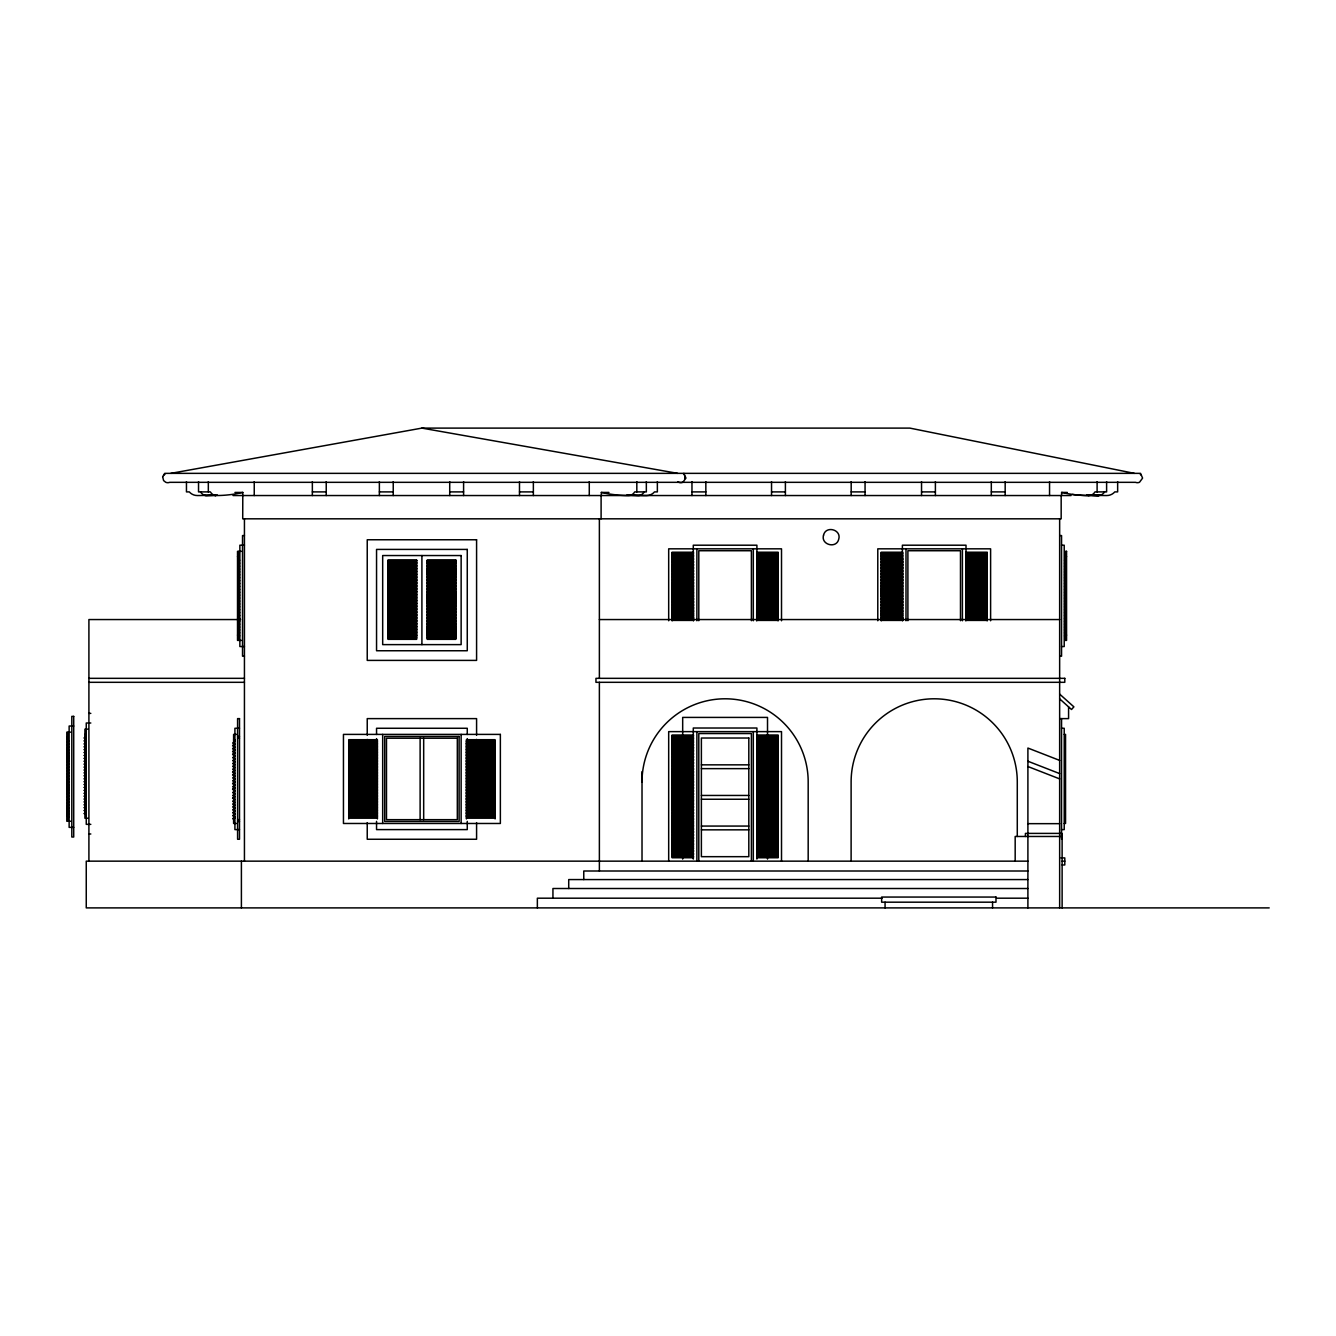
<?xml version="1.0" encoding="UTF-8"?>
<svg xmlns="http://www.w3.org/2000/svg" width="1336" height="1336" viewBox="0 0 1336 1336"><rect width="100%" height="100%" fill="white"/><g stroke="black" fill="none" stroke-linecap="round" stroke-linejoin="round"><path stroke-width="1.5" d="M684.733 478.555L684.817 476.134M164.228 474.998L165.013 474.046M234.551 740.979L232.965 743.317L234.919 741.346M234.551 743.885L232.581 745.855L234.919 744.252M234.551 746.907L232.581 748.878L234.919 747.292M234.551 749.813L232.581 751.784L234.919 750.197M234.551 752.652L232.581 754.623L234.919 753.036M234.551 755.558L232.965 757.913L234.919 755.942M234.551 758.514L232.965 760.852L234.919 758.881M234.551 761.42L232.965 763.758L234.919 761.804M234.551 764.259L232.965 766.597L234.919 764.626M234.551 767.165L232.965 769.503L234.919 767.532M234.551 770.137L232.581 772.091L234.919 770.505M234.551 773.043L232.581 774.997L234.919 773.41M234.551 775.865L232.965 778.22L234.919 776.249M234.551 778.771L232.965 781.126L234.919 779.155M234.551 781.81L232.581 783.781L234.919 782.195M234.551 784.716L232.965 787.054L234.919 785.1M234.551 787.555L232.581 789.509L234.919 787.923M234.551 790.461L232.965 792.799L234.919 790.828M234.551 793.4L232.965 795.755L234.919 793.784M234.551 796.306L232.581 798.277L234.919 796.69M234.551 799.145L232.965 801.5L234.919 799.529M234.551 802.051L232.965 804.406L234.919 802.435M234.551 804.907L232.965 807.245L234.919 805.274M234.551 807.812L232.965 810.15L234.919 808.18M234.551 810.635L232.965 812.989L234.919 811.019M234.551 813.54L232.965 815.895L234.919 813.925M234.551 816.58L232.965 818.918L234.919 816.964M170.858 473.361L421.909 428.105L909.866 428.105L1134.364 473.361M312.357 491.899L326.234 491.899M379.374 491.899L393.235 491.899M449.714 491.899L463.592 491.899M519.487 491.899L533.365 491.899M691.965 491.899L705.842 491.899M771.54 491.899L785.401 491.899M851.182 491.899L865.06 491.899M921.539 491.899L935.4 491.899M991.312 491.899L1005.173 491.899M234.952 492.433L242.801 492.433L242.718 518.819L1061.168 518.819L1061.168 495.539M601.35 495.539L601.35 492.433L608.949 492.433M1061.619 495.539L1061.619 492.433L1067.33 492.433M232.998 495.539L1071.138 495.539M1072.407 494.47A233.433 165.063 -90 0 0 1088.088 495.539L1098.71 495.539A10.638 7.732 -90 0 0 1104.538 491.899M244.438 535.569L242.534 535.569L242.534 656.193L244.438 656.193M1059.648 535.569L1061.552 535.569L1061.552 656.193L1059.648 656.193M244.438 545.205L239.862 545.205L239.862 646.54L244.438 646.54M1061.552 545.205L1064.224 545.205L1064.224 646.54L1061.552 646.54M239.862 551.334L241.399 551.334M693.501 552.219L672.075 552.219L672.075 620.856M756.694 552.219L778.12 552.219L778.12 620.856M672.075 552.954L693.501 552.954M756.694 552.954L778.12 552.954M881.175 552.954L902.602 552.954M965.794 552.954L987.22 552.954M672.075 553.321L693.501 553.321M756.694 553.321L778.12 553.321M881.175 553.321L902.602 553.321M965.794 553.321L987.22 553.321M672.075 554.924L693.501 554.924M756.694 554.924L778.12 554.924M881.175 554.924L902.602 554.924M965.794 554.924L987.22 554.924M672.075 555.292L693.501 555.292M756.694 555.292L778.12 555.292M881.175 555.292L902.602 555.292M965.794 555.292L987.22 555.292M672.075 555.993L693.501 555.993M756.694 555.993L778.12 555.993M881.175 555.993L902.602 555.993M965.794 555.993L987.22 555.993M672.075 556.377L693.501 556.377M756.694 556.377L778.12 556.377M881.175 556.377L902.602 556.377M965.794 556.377L987.22 556.377M237.524 556.628L238.86 556.628M1065.226 556.628L1066.562 556.628M672.075 557.964L693.501 557.964M756.694 557.964L778.12 557.964M881.175 557.964L902.602 557.964M965.794 557.964L987.22 557.964M672.075 558.331L693.501 558.331M756.694 558.331L778.12 558.331M881.175 558.331L902.602 558.331M965.794 558.331L987.22 558.331M672.075 559.233L693.501 559.233M756.694 559.233L778.12 559.233M881.175 559.233L902.602 559.233M965.794 559.233L987.22 559.233M672.075 559.6L693.501 559.6M756.694 559.6L778.12 559.6M881.175 559.6L902.602 559.6M965.794 559.6L987.22 559.6M387.958 560.485L416.632 560.485M427.186 560.485L455.86 560.485M387.958 560.836L416.632 560.836M427.186 560.836L455.86 560.836M672.075 561.187L693.501 561.187M756.694 561.187L778.12 561.187M881.175 561.187L902.602 561.187M965.794 561.187L987.22 561.187M672.075 561.571L693.501 561.571M756.694 561.571L778.12 561.571M881.175 561.571L902.602 561.571M965.794 561.571L987.22 561.571M387.958 562.072L416.632 562.072M427.186 562.072L455.86 562.072M672.075 562.272L693.501 562.272M756.694 562.272L778.12 562.272M881.175 562.272L902.602 562.272M965.794 562.272L987.22 562.272M387.958 562.456L416.632 562.456M427.186 562.456L455.86 562.456M672.075 562.64L693.501 562.64M756.694 562.64L778.12 562.64M881.175 562.64L902.602 562.64M965.794 562.64L987.22 562.64M387.958 563.141L416.632 563.141M427.186 563.141L455.86 563.141M387.958 563.508L416.632 563.508M427.186 563.508L455.86 563.508M672.075 564.243L693.501 564.243M756.694 564.243L778.12 564.243M881.175 564.243L902.602 564.243M965.794 564.243L987.22 564.243M672.075 564.61L693.501 564.61M756.694 564.61L778.12 564.61M881.175 564.61L902.602 564.61M965.794 564.61L987.22 564.61M387.958 565.111L416.632 565.111M427.186 565.111L455.86 565.111M672.075 565.111L693.501 565.111M756.694 565.111L778.12 565.111M881.175 565.111L902.602 565.111M965.794 565.111L987.22 565.111M387.958 565.479L416.632 565.479M427.186 565.479L455.86 565.479M672.075 565.495L693.501 565.495M756.694 565.495L778.12 565.495M881.175 565.495L902.602 565.495M965.794 565.495L987.22 565.495M387.958 566.046L416.632 566.046M427.186 566.046L455.86 566.046M387.958 566.414L416.632 566.414M427.186 566.414L455.86 566.414M672.075 567.082L693.501 567.082M756.694 567.082L778.12 567.082M881.175 567.082L902.602 567.082M965.794 567.082L987.22 567.082M672.075 567.466L693.501 567.466M756.694 567.466L778.12 567.466M881.175 567.466L902.602 567.466M965.794 567.466L987.22 567.466M387.958 568.017L416.632 568.017M427.186 568.017L455.86 568.017M672.075 568.167L693.501 568.167M756.694 568.167L778.12 568.167M881.175 568.167L902.602 568.167M965.794 568.167L987.22 568.167M387.958 568.385L416.632 568.385M427.186 568.385L455.86 568.385M672.075 568.535L693.501 568.535M756.694 568.535L778.12 568.535M881.175 568.535L902.602 568.535M965.794 568.535L987.22 568.535M387.958 568.885L416.632 568.885M427.186 568.885L455.86 568.885M387.958 569.253L416.632 569.253M427.186 569.253L455.86 569.253M672.075 570.121L693.501 570.121M756.694 570.121L778.12 570.121M881.175 570.121L902.602 570.121M965.794 570.121L987.22 570.121M672.075 570.505L693.501 570.505M756.694 570.505L778.12 570.505M881.175 570.505L902.602 570.505M965.794 570.505L987.22 570.505M387.958 570.839L416.632 570.839M427.186 570.839L455.86 570.839M387.958 571.223L416.632 571.223M427.186 571.223L455.86 571.223M672.075 571.39L693.501 571.39M756.694 571.39L778.12 571.39M881.175 571.39L902.602 571.39M965.794 571.39L987.22 571.39M387.958 571.791L416.632 571.791M427.186 571.791L455.86 571.791M672.075 571.775L693.501 571.775M756.694 571.775L778.12 571.775M881.175 571.775L902.602 571.775M965.794 571.775L987.22 571.775M387.958 572.159L416.632 572.159M427.186 572.159L455.86 572.159M672.075 573.361L693.501 573.361M756.694 573.361L778.12 573.361M881.175 573.361L902.602 573.361M965.794 573.361L987.22 573.361M672.075 573.745L693.501 573.745M756.694 573.745L778.12 573.745M881.175 573.745L902.602 573.745M965.794 573.745L987.22 573.745M387.958 573.745L416.632 573.745M427.186 573.745L455.86 573.745M387.958 574.129L416.632 574.129M427.186 574.129L455.86 574.129M672.075 574.43L693.501 574.43M756.694 574.43L778.12 574.43M881.175 574.43L902.602 574.43M965.794 574.43L987.22 574.43M387.958 574.63L416.632 574.63M427.186 574.63L455.86 574.63M672.075 574.814L693.501 574.814M756.694 574.814L778.12 574.814M881.175 574.814L902.602 574.814M965.794 574.814L987.22 574.814M387.958 575.014L416.632 575.014M427.186 575.014L455.86 575.014M672.075 576.4L693.501 576.4M756.694 576.4L778.12 576.4M881.175 576.4L902.602 576.4M965.794 576.4L987.22 576.4M387.958 576.601L416.632 576.601M427.186 576.601L455.86 576.601M672.075 576.785L693.501 576.785M756.694 576.785L778.12 576.785M881.175 576.785L902.602 576.785M965.794 576.785L987.22 576.785M387.958 576.968L416.632 576.968M427.186 576.968L455.86 576.968M672.075 577.352L693.501 577.352M756.694 577.352L778.12 577.352M881.175 577.352L902.602 577.352M965.794 577.352L987.22 577.352M387.958 577.536L416.632 577.536M427.186 577.536L455.86 577.536M387.958 577.92L416.632 577.92M427.186 577.92L455.86 577.92M672.075 577.736L693.501 577.736M756.694 577.736L778.12 577.736M881.175 577.736L902.602 577.736M965.794 577.736L987.22 577.736M387.958 579.507L416.632 579.507M427.186 579.507L455.86 579.507M672.075 579.323L693.501 579.323M756.694 579.323L778.12 579.323M881.175 579.323L902.602 579.323M965.794 579.323L987.22 579.323M672.075 579.707L693.501 579.707M756.694 579.707L778.12 579.707M881.175 579.707L902.602 579.707M965.794 579.707L987.22 579.707M387.958 579.874L416.632 579.874M427.186 579.874L455.86 579.874M387.958 580.375L416.632 580.375M427.186 580.375L455.86 580.375M672.075 580.392L693.501 580.392M756.694 580.392L778.12 580.392M881.175 580.392L902.602 580.392M965.794 580.392L987.22 580.392M387.958 580.742L416.632 580.742M427.186 580.742L455.86 580.742M672.075 580.776L693.501 580.776M756.694 580.776L778.12 580.776M881.175 580.776L902.602 580.776M965.794 580.776L987.22 580.776M387.958 582.329L416.632 582.329M427.186 582.329L455.86 582.329M672.075 582.362L693.501 582.362M756.694 582.362L778.12 582.362M881.175 582.362L902.602 582.362M965.794 582.362L987.22 582.362M387.958 582.713L416.632 582.713M427.186 582.713L455.86 582.713M672.075 582.746L693.501 582.746M756.694 582.746L778.12 582.746M881.175 582.746L902.602 582.746M965.794 582.746L987.22 582.746M387.958 583.281L416.632 583.281M427.186 583.281L455.86 583.281M387.958 583.648L416.632 583.648M427.186 583.648L455.86 583.648M672.075 583.632L693.501 583.632M756.694 583.632L778.12 583.632M881.175 583.632L902.602 583.632M965.794 583.632L987.22 583.632M672.075 584.016L693.501 584.016M756.694 584.016L778.12 584.016M881.175 584.016L902.602 584.016M965.794 584.016L987.22 584.016M387.958 585.251L416.632 585.251M427.186 585.251L455.86 585.251M387.958 585.619L416.632 585.619M427.186 585.619L455.86 585.619M672.075 585.602L693.501 585.602M756.694 585.602L778.12 585.602M881.175 585.602L902.602 585.602M965.794 585.602L987.22 585.602M672.075 585.97L693.501 585.97M756.694 585.97L778.12 585.97M881.175 585.97L902.602 585.97M965.794 585.97L987.22 585.97M387.958 586.22L416.632 586.22M427.186 586.22L455.86 586.22M387.958 586.604L416.632 586.604M427.186 586.604L455.86 586.604M672.075 586.671L693.501 586.671M756.694 586.671L778.12 586.671M881.175 586.671L902.602 586.671M965.794 586.671L987.22 586.671M672.075 587.055L693.501 587.055M756.694 587.055L778.12 587.055M881.175 587.055L902.602 587.055M965.794 587.055L987.22 587.055M387.958 588.191L416.632 588.191M427.186 588.191L455.86 588.191M387.958 588.575L416.632 588.575M427.186 588.575L455.86 588.575M672.075 588.642L693.501 588.642M756.694 588.642L778.12 588.642M881.175 588.642L902.602 588.642M965.794 588.642L987.22 588.642M672.075 589.026L693.501 589.026M756.694 589.026L778.12 589.026M881.175 589.026L902.602 589.026M965.794 589.026L987.22 589.026M387.958 589.126L416.632 589.126M427.186 589.126L455.86 589.126M387.958 589.51L416.632 589.51M427.186 589.51L455.86 589.51M672.075 589.894L693.501 589.894M756.694 589.894L778.12 589.894M881.175 589.894L902.602 589.894M965.794 589.894L987.22 589.894M672.075 590.261L693.501 590.261M756.694 590.261L778.12 590.261M881.175 590.261L902.602 590.261M965.794 590.261L987.22 590.261M387.958 591.096L416.632 591.096M427.186 591.096L455.86 591.096M387.958 591.481L416.632 591.481M427.186 591.481L455.86 591.481M387.958 591.965L416.632 591.965M427.186 591.965L455.86 591.965M672.075 591.848L693.501 591.848M756.694 591.848L778.12 591.848M881.175 591.848L902.602 591.848M965.794 591.848L987.22 591.848M387.958 592.349L416.632 592.349M427.186 592.349L455.86 592.349M672.075 592.232L693.501 592.232M756.694 592.232L778.12 592.232M881.175 592.232L902.602 592.232M965.794 592.232L987.22 592.232M672.075 592.933L693.501 592.933M756.694 592.933L778.12 592.933M881.175 592.933L902.602 592.933M965.794 592.933L987.22 592.933M672.075 593.301L693.501 593.301M756.694 593.301L778.12 593.301M881.175 593.301L902.602 593.301M965.794 593.301L987.22 593.301M387.958 593.935L416.632 593.935M427.186 593.935L455.86 593.935M387.958 594.303L416.632 594.303M427.186 594.303L455.86 594.303M387.958 594.871L416.632 594.871M427.186 594.871L455.86 594.871M672.075 594.887L693.501 594.887M756.694 594.887L778.12 594.887M881.175 594.887L902.602 594.887M965.794 594.887L987.22 594.887M387.958 595.255L416.632 595.255M427.186 595.255L455.86 595.255M672.075 595.271L693.501 595.271M756.694 595.271L778.12 595.271M881.175 595.271L902.602 595.271M965.794 595.271L987.22 595.271M672.075 596.157L693.501 596.157M756.694 596.157L778.12 596.157M881.175 596.157L902.602 596.157M965.794 596.157L987.22 596.157M672.075 596.541L693.501 596.541M756.694 596.541L778.12 596.541M881.175 596.541L902.602 596.541M965.794 596.541L987.22 596.541M387.958 596.841L416.632 596.841M427.186 596.841L455.86 596.841M387.958 597.225L416.632 597.225M427.186 597.225L455.86 597.225M387.958 597.91L416.632 597.91M427.186 597.91L455.86 597.91M672.075 598.127L693.501 598.127M756.694 598.127L778.12 598.127M881.175 598.127L902.602 598.127M965.794 598.127L987.22 598.127M387.958 598.277L416.632 598.277M427.186 598.277L455.86 598.277M672.075 598.511L693.501 598.511M756.694 598.511L778.12 598.511M881.175 598.511L902.602 598.511M965.794 598.511L987.22 598.511M672.075 599.196L693.501 599.196M756.694 599.196L778.12 599.196M881.175 599.196L902.602 599.196M965.794 599.196L987.22 599.196M672.075 599.58L693.501 599.58M756.694 599.58L778.12 599.58M881.175 599.58L902.602 599.58M965.794 599.58L987.22 599.58M387.958 599.881L416.632 599.881M427.186 599.881L455.86 599.881M387.958 600.248L416.632 600.248M427.186 600.248L455.86 600.248M387.958 600.816L416.632 600.816M427.186 600.816L455.86 600.816M387.958 601.183L416.632 601.183M427.186 601.183L455.86 601.183M672.075 601.167L693.501 601.167M756.694 601.167L778.12 601.167M881.175 601.167L902.602 601.167M965.794 601.167L987.22 601.167M672.075 601.551L693.501 601.551M756.694 601.551L778.12 601.551M881.175 601.551L902.602 601.551M965.794 601.551L987.22 601.551M672.075 602.386L693.501 602.386M756.694 602.386L778.12 602.386M881.175 602.386L902.602 602.386M965.794 602.386L987.22 602.386M387.958 602.786L416.632 602.786M427.186 602.786L455.86 602.786M672.075 602.77L693.501 602.77M756.694 602.77L778.12 602.77M881.175 602.77L902.602 602.77M965.794 602.77L987.22 602.77M387.958 603.154L416.632 603.154M427.186 603.154L455.86 603.154M387.958 603.638L416.632 603.638M427.186 603.638L455.86 603.638M387.958 604.022L416.632 604.022M427.186 604.022L455.86 604.022M672.075 604.356L693.501 604.356M756.694 604.356L778.12 604.356M881.175 604.356L902.602 604.356M965.794 604.356L987.22 604.356M672.075 604.74L693.501 604.74M756.694 604.74L778.12 604.74M881.175 604.74L902.602 604.74M965.794 604.74L987.22 604.74M672.075 605.425L693.501 605.425M756.694 605.425L778.12 605.425M881.175 605.425L902.602 605.425M965.794 605.425L987.22 605.425M387.958 605.609L416.632 605.609M427.186 605.609L455.86 605.609M387.958 605.993L416.632 605.993M427.186 605.993L455.86 605.993M672.075 605.809L693.501 605.809M756.694 605.809L778.12 605.809M881.175 605.809L902.602 605.809M965.794 605.809L987.22 605.809M387.958 606.561L416.632 606.561M427.186 606.561L455.86 606.561M387.958 606.928L416.632 606.928M427.186 606.928L455.86 606.928M672.075 607.396L693.501 607.396M756.694 607.396L778.12 607.396M881.175 607.396L902.602 607.396M965.794 607.396L987.22 607.396M672.075 607.78L693.501 607.78M756.694 607.78L778.12 607.78M881.175 607.78L902.602 607.78M965.794 607.78L987.22 607.78M387.958 608.515L416.632 608.515M427.186 608.515L455.86 608.515M672.075 608.665L693.501 608.665M756.694 608.665L778.12 608.665M881.175 608.665L902.602 608.665M965.794 608.665L987.22 608.665M387.958 608.899L416.632 608.899M427.186 608.899L455.86 608.899M672.075 609.032L693.501 609.032M756.694 609.032L778.12 609.032M881.175 609.032L902.602 609.032M965.794 609.032L987.22 609.032M387.958 609.517L416.632 609.517M427.186 609.517L455.86 609.517M387.958 609.901L416.632 609.901M427.186 609.901L455.86 609.901M672.075 610.635L693.501 610.635M756.694 610.635L778.12 610.635M881.175 610.635L902.602 610.635M965.794 610.635L987.22 610.635M672.075 611.003L693.501 611.003M756.694 611.003L778.12 611.003M881.175 611.003L902.602 611.003M965.794 611.003L987.22 611.003M387.958 611.487L416.632 611.487M427.186 611.487L455.86 611.487M387.958 611.871L416.632 611.871M427.186 611.871L455.86 611.871M672.075 611.704L693.501 611.704M756.694 611.704L778.12 611.704M881.175 611.704L902.602 611.704M965.794 611.704L987.22 611.704M672.075 612.088L693.501 612.088M756.694 612.088L778.12 612.088M881.175 612.088L902.602 612.088M965.794 612.088L987.22 612.088M387.958 612.439L416.632 612.439M427.186 612.439L455.86 612.439M387.958 612.806L416.632 612.806M427.186 612.806L455.86 612.806M672.075 613.675L693.501 613.675M756.694 613.675L778.12 613.675M881.175 613.675L902.602 613.675M965.794 613.675L987.22 613.675M672.075 614.042L693.501 614.042M756.694 614.042L778.12 614.042M881.175 614.042L902.602 614.042M965.794 614.042L987.22 614.042M387.958 614.393L416.632 614.393M427.186 614.393L455.86 614.393M387.958 614.777L416.632 614.777M427.186 614.777L455.86 614.777M672.075 615.028L693.501 615.028M756.694 615.028L778.12 615.028M881.175 615.028L902.602 615.028M965.794 615.028L987.22 615.028M387.958 615.261L416.632 615.261M427.186 615.261L455.86 615.261M672.075 615.395L693.501 615.395M756.694 615.395L778.12 615.395M881.175 615.395L902.602 615.395M965.794 615.395L987.22 615.395M387.958 615.645L416.632 615.645M427.186 615.645L455.86 615.645M672.075 616.981L693.501 616.981M756.694 616.981L778.12 616.981M881.175 616.981L902.602 616.981M965.794 616.981L987.22 616.981M387.958 617.232L416.632 617.232M427.186 617.232L455.86 617.232M672.075 617.366L693.501 617.366M756.694 617.366L778.12 617.366M881.175 617.366L902.602 617.366M965.794 617.366L987.22 617.366M387.958 617.616L416.632 617.616M427.186 617.616L455.86 617.616M387.958 618.167L416.632 618.167M427.186 618.167L455.86 618.167M672.075 618.067L693.501 618.067M756.694 618.067L778.12 618.067M881.175 618.067L902.602 618.067M965.794 618.067L987.22 618.067M387.958 618.551L416.632 618.551M427.186 618.551L455.86 618.551M672.075 618.434L693.501 618.434M756.694 618.434L778.12 618.434M881.175 618.434L902.602 618.434M965.794 618.434L987.22 618.434M240.58 619.553L88.911 619.553L88.911 861.152M599.38 619.553L1059.648 619.553M387.958 620.138L416.632 620.138M427.186 620.138L455.86 620.138M672.075 620.038L693.501 620.038M756.694 620.038L778.12 620.038M881.175 620.038L902.602 620.038M965.794 620.038L987.22 620.038M672.075 620.405L693.501 620.405M756.694 620.405L778.12 620.405M881.175 620.405L902.602 620.405M965.794 620.405L987.22 620.405M387.958 620.522L416.632 620.522M427.186 620.522L455.86 620.522M387.958 621.123L416.632 621.123M427.186 621.123L455.86 621.123M387.958 621.507L416.632 621.507M427.186 621.507L455.86 621.507M387.958 623.094L416.632 623.094M427.186 623.094L455.86 623.094M387.958 623.461L416.632 623.461M427.186 623.461L455.86 623.461M387.958 624.029L416.632 624.029M427.186 624.029L455.86 624.029M387.958 624.413L416.632 624.413M427.186 624.413L455.86 624.413M387.958 626L416.632 626M427.186 626L455.86 626M387.958 626.367L416.632 626.367M427.186 626.367L455.86 626.367M387.958 626.868L416.632 626.868M427.186 626.868L455.86 626.868M387.958 627.235L416.632 627.235M427.186 627.235L455.86 627.235M387.958 628.822L416.632 628.822M427.186 628.822L455.86 628.822M387.958 629.206L416.632 629.206M427.186 629.206L455.86 629.206M387.958 629.774L416.632 629.774M427.186 629.774L455.86 629.774M387.958 630.141L416.632 630.141M427.186 630.141L455.86 630.141M387.958 631.744L416.632 631.744M427.186 631.744L455.86 631.744M387.958 632.112L416.632 632.112M427.186 632.112L455.86 632.112M387.958 632.796L416.632 632.796M427.186 632.796L455.86 632.796M387.958 633.18L416.632 633.18M427.186 633.18L455.86 633.18M387.958 634.767L416.632 634.767M427.186 634.767L455.86 634.767M237.524 635.134L238.86 635.134M387.958 635.151L416.632 635.151M427.186 635.151L455.86 635.151M1065.226 635.134L1066.562 635.134M387.958 635.702L416.632 635.702M427.186 635.702L455.86 635.702M387.958 636.086L416.632 636.086M427.186 636.086L455.86 636.086M387.958 637.673L416.632 637.673M427.186 637.673L455.86 637.673M387.958 638.057L416.632 638.057M427.186 638.057L455.86 638.057M239.862 640.412L241.399 640.412M88.911 678.337L244.438 678.337M88.911 682.312L244.438 682.312M88.911 713.357L90.815 713.357M1059.648 718.618L1068.583 718.618L1068.583 706.861M90.815 723.01L86.255 723.01L86.255 824.345L90.815 824.345M73.714 726.032L69.138 726.032L69.138 827.368L73.714 827.368M239.495 728.27L234.919 728.27L234.919 829.606L239.495 829.606M1061.552 728.27L1064.224 728.27L1064.224 829.606L1061.552 829.606M87.775 729.139L84.919 729.139L84.919 818.216L87.775 818.216M69.138 732.161L70.674 732.161M84.919 734.433L86.255 734.433M236.455 734.399L233.6 734.399L233.6 823.477L236.455 823.477M1064.224 734.399L1065.543 734.399L1065.543 823.477L1064.224 823.477M693.501 735.017L672.075 735.017L672.075 857.762L693.501 857.762M756.694 735.017L778.12 735.017L778.12 857.762L756.694 857.762M672.075 735.769L693.501 735.769M756.694 735.769L778.12 735.769M672.075 736.136L693.501 736.136M756.694 736.136L778.12 736.136M237.591 736.437L239.495 736.437M66.8 737.439L68.136 737.439M672.075 737.722L693.501 737.722M756.694 737.722L778.12 737.722M237.591 738.207L239.495 738.207M672.075 738.107L693.501 738.107M756.694 738.107L778.12 738.107M672.075 738.808L693.501 738.808M756.694 738.808L778.12 738.808M672.075 739.175L693.501 739.175M756.694 739.175L778.12 739.175M233.6 739.693L234.919 739.693M348.729 740.979L377.403 740.979M466.414 740.979L495.088 740.979M672.075 740.779L693.501 740.779M756.694 740.779L778.12 740.779M672.075 741.146L693.501 741.146M756.694 741.146L778.12 741.146M348.729 741.346L377.403 741.346M466.414 741.346L495.088 741.346M672.075 742.031L693.501 742.031M756.694 742.031L778.12 742.031M672.075 742.415L693.501 742.415M756.694 742.415L778.12 742.415M348.729 742.95L377.403 742.95M466.414 742.95L495.088 742.95M348.729 743.317L377.403 743.317M466.414 743.317L495.088 743.317M348.729 743.885L377.403 743.885M466.414 743.885L495.088 743.885M672.075 744.002L693.501 744.002M756.694 744.002L778.12 744.002M348.729 744.252L377.403 744.252M466.414 744.252L495.088 744.252M672.075 744.386L693.501 744.386M756.694 744.386L778.12 744.386M672.075 745.07L693.501 745.07M756.694 745.07L778.12 745.07M672.075 745.455L693.501 745.455M756.694 745.455L778.12 745.455M348.729 745.855L377.403 745.855M466.414 745.855L495.088 745.855M348.729 746.223L377.403 746.223M466.414 746.223L495.088 746.223M348.729 746.907L377.403 746.907M466.414 746.907L495.088 746.907M672.075 747.041L693.501 747.041M756.694 747.041L778.12 747.041M348.729 747.292L377.403 747.292M466.414 747.292L495.088 747.292M672.075 747.425L693.501 747.425M756.694 747.425L778.12 747.425M672.075 747.926L693.501 747.926M756.694 747.926L778.12 747.926M672.075 748.31L693.501 748.31M756.694 748.31L778.12 748.31M348.729 748.878L377.403 748.878M466.414 748.878L495.088 748.878M348.729 749.262L377.403 749.262M466.414 749.262L495.088 749.262M348.729 749.813L377.403 749.813M466.414 749.813L495.088 749.813M672.075 749.897L693.501 749.897M756.694 749.897L778.12 749.897M348.729 750.197L377.403 750.197M466.414 750.197L495.088 750.197M672.075 750.281L693.501 750.281M756.694 750.281L778.12 750.281M672.075 750.966L693.501 750.966M756.694 750.966L778.12 750.966M672.075 751.35L693.501 751.35M756.694 751.35L778.12 751.35M348.729 751.784L377.403 751.784M466.414 751.784L495.088 751.784M348.729 752.168L377.403 752.168M466.414 752.168L495.088 752.168M348.729 752.652L377.403 752.652M466.414 752.652L495.088 752.652M672.075 752.936L693.501 752.936M756.694 752.936L778.12 752.936M348.729 753.036L377.403 753.036M466.414 753.036L495.088 753.036M672.075 753.32L693.501 753.32M756.694 753.32L778.12 753.32M672.075 754.205L693.501 754.205M756.694 754.205L778.12 754.205M348.729 754.623L377.403 754.623M466.414 754.623L495.088 754.623M672.075 754.573L693.501 754.573M756.694 754.573L778.12 754.573M348.729 755.007L377.403 755.007M466.414 755.007L495.088 755.007M348.729 755.558L377.403 755.558M466.414 755.558L495.088 755.558M348.729 755.942L377.403 755.942M466.414 755.942L495.088 755.942M672.075 756.176L693.501 756.176M756.694 756.176L778.12 756.176M672.075 756.543L693.501 756.543M756.694 756.543L778.12 756.543M672.075 757.245L693.501 757.245M756.694 757.245L778.12 757.245M348.729 757.529L377.403 757.529M466.414 757.529L495.088 757.529M672.075 757.629L693.501 757.629M756.694 757.629L778.12 757.629M348.729 757.913L377.403 757.913M466.414 757.913L495.088 757.913M348.729 758.514L377.403 758.514M466.414 758.514L495.088 758.514M348.729 758.881L377.403 758.881M466.414 758.881L495.088 758.881M672.075 759.215L693.501 759.215M756.694 759.215L778.12 759.215M672.075 759.583L693.501 759.583M756.694 759.583L778.12 759.583M672.075 760.167L693.501 760.167M756.694 760.167L778.12 760.167M348.729 760.485L377.403 760.485M466.414 760.485L495.088 760.485M672.075 760.551L693.501 760.551M756.694 760.551L778.12 760.551M348.729 760.852L377.403 760.852M466.414 760.852L495.088 760.852M348.729 761.42L377.403 761.42M466.414 761.42L495.088 761.42M348.729 761.804L377.403 761.804M466.414 761.804L495.088 761.804M672.075 762.138L693.501 762.138M756.694 762.138L778.12 762.138M672.075 762.505L693.501 762.505M756.694 762.505L778.12 762.505M672.075 763.207L693.501 763.207M756.694 763.207L778.12 763.207M348.729 763.39L377.403 763.39M466.414 763.39L495.088 763.39M348.729 763.758L377.403 763.758M466.414 763.758L495.088 763.758M672.075 763.591L693.501 763.591M756.694 763.591L778.12 763.591M348.729 764.259L377.403 764.259M466.414 764.259L495.088 764.259M348.729 764.626L377.403 764.626M466.414 764.626L495.088 764.626M701.383 764.843L748.811 764.843M672.075 765.177L693.501 765.177M756.694 765.177L778.12 765.177M672.075 765.561L693.501 765.561M756.694 765.561L778.12 765.561M348.729 766.213L377.403 766.213M466.414 766.213L495.088 766.213M348.729 766.597L377.403 766.597M466.414 766.597L495.088 766.597M672.075 766.446L693.501 766.446M756.694 766.446L778.12 766.446M672.075 766.814L693.501 766.814M756.694 766.814L778.12 766.814M348.729 767.165L377.403 767.165M466.414 767.165L495.088 767.165M348.729 767.532L377.403 767.532M466.414 767.532L495.088 767.532M672.075 768.417L693.501 768.417M756.694 768.417L778.12 768.417M672.075 768.784L693.501 768.784M701.383 768.634L748.811 768.634M756.694 768.784L778.12 768.784M348.729 769.119L377.403 769.119M466.414 769.119L495.088 769.119M348.729 769.503L377.403 769.503M466.414 769.503L495.088 769.503M672.075 769.486L693.501 769.486M756.694 769.486L778.12 769.486M672.075 769.853L693.501 769.853M756.694 769.853L778.12 769.853M348.729 770.137L377.403 770.137M466.414 770.137L495.088 770.137M348.729 770.505L377.403 770.505M466.414 770.505L495.088 770.505M672.075 771.456L693.501 771.456M756.694 771.456L778.12 771.456M672.075 771.824L693.501 771.824M756.694 771.824L778.12 771.824M348.729 772.091L377.403 772.091M466.414 772.091L495.088 772.091M348.729 772.475L377.403 772.475M466.414 772.475L495.088 772.475M672.075 772.692L693.501 772.692M756.694 772.692L778.12 772.692M348.729 773.043L377.403 773.043M466.414 773.043L495.088 773.043M672.075 773.076L693.501 773.076M756.694 773.076L778.12 773.076M348.729 773.41L377.403 773.41M466.414 773.41L495.088 773.41M672.075 774.663L693.501 774.663M756.694 774.663L778.12 774.663M348.729 774.997L377.403 774.997M466.414 774.997L495.088 774.997M672.075 775.047L693.501 775.047M756.694 775.047L778.12 775.047M348.729 775.381L377.403 775.381M466.414 775.381L495.088 775.381M672.075 775.732L693.501 775.732M756.694 775.732L778.12 775.732M348.729 775.865L377.403 775.865M466.414 775.865L495.088 775.865M348.729 776.249L377.403 776.249M466.414 776.249L495.088 776.249M672.075 776.116L693.501 776.116M756.694 776.116L778.12 776.116M672.075 777.702L693.501 777.702M756.694 777.702L778.12 777.702M348.729 777.836L377.403 777.836M466.414 777.836L495.088 777.836M348.729 778.22L377.403 778.22M466.414 778.22L495.088 778.22M672.075 778.086L693.501 778.086M756.694 778.086L778.12 778.086M348.729 778.771L377.403 778.771M466.414 778.771L495.088 778.771M348.729 779.155L377.403 779.155M466.414 779.155L495.088 779.155M672.075 778.971L693.501 778.971M756.694 778.971L778.12 778.971M672.075 779.356L693.501 779.356M756.694 779.356L778.12 779.356M348.729 780.742L377.403 780.742M466.414 780.742L495.088 780.742M672.075 780.942L693.501 780.942M756.694 780.942L778.12 780.942M348.729 781.126L377.403 781.126M466.414 781.126L495.088 781.126M672.075 781.309L693.501 781.309M756.694 781.309L778.12 781.309M348.729 781.81L377.403 781.81M466.414 781.81L495.088 781.81M348.729 782.195L377.403 782.195M466.414 782.195L495.088 782.195M672.075 782.011L693.501 782.011M756.694 782.011L778.12 782.011M672.075 782.395L693.501 782.395M756.694 782.395L778.12 782.395M348.729 783.781L377.403 783.781M466.414 783.781L495.088 783.781M348.729 784.149L377.403 784.149M466.414 784.149L495.088 784.149M672.075 783.981L693.501 783.981M756.694 783.981L778.12 783.981M672.075 784.349L693.501 784.349M756.694 784.349L778.12 784.349M348.729 784.716L377.403 784.716M466.414 784.716L495.088 784.716M348.729 785.1L377.403 785.1M466.414 785.1L495.088 785.1M672.075 785.201L693.501 785.201M756.694 785.201L778.12 785.201M672.075 785.568L693.501 785.568M756.694 785.568L778.12 785.568M348.729 786.687L377.403 786.687M466.414 786.687L495.088 786.687M348.729 787.054L377.403 787.054M466.414 787.054L495.088 787.054M672.075 787.171L693.501 787.171M756.694 787.171L778.12 787.171M348.729 787.555L377.403 787.555M466.414 787.555L495.088 787.555M672.075 787.539L693.501 787.539M756.694 787.539L778.12 787.539M348.729 787.923L377.403 787.923M466.414 787.923L495.088 787.923M672.075 788.24L693.501 788.24M756.694 788.24L778.12 788.24M672.075 788.624L693.501 788.624M756.694 788.624L778.12 788.624M348.729 789.509L377.403 789.509M466.414 789.509L495.088 789.509M348.729 789.893L377.403 789.893M466.414 789.893L495.088 789.893M672.075 790.211L693.501 790.211M756.694 790.211L778.12 790.211M348.729 790.461L377.403 790.461M466.414 790.461L495.088 790.461M348.729 790.828L377.403 790.828M466.414 790.828L495.088 790.828M672.075 790.578L693.501 790.578M756.694 790.578L778.12 790.578M672.075 791.463L693.501 791.463M756.694 791.463L778.12 791.463M672.075 791.847L693.501 791.847M756.694 791.847L778.12 791.847M348.729 792.432L377.403 792.432M466.414 792.432L495.088 792.432M348.729 792.799L377.403 792.799M466.414 792.799L495.088 792.799M348.729 793.4L377.403 793.4M466.414 793.4L495.088 793.4M672.075 793.434L693.501 793.434M756.694 793.434L778.12 793.434M348.729 793.784L377.403 793.784M466.414 793.784L495.088 793.784M672.075 793.818L693.501 793.818M756.694 793.818L778.12 793.818M672.075 794.519L693.501 794.519M756.694 794.519L778.12 794.519M672.075 794.887L693.501 794.887M756.694 794.887L778.12 794.887M348.729 795.371L377.403 795.371M466.414 795.371L495.088 795.371M701.383 795.454L748.811 795.454M348.729 795.755L377.403 795.755M466.414 795.755L495.088 795.755M348.729 796.306L377.403 796.306M466.414 796.306L495.088 796.306M672.075 796.473L693.501 796.473M756.694 796.473L778.12 796.473M348.729 796.69L377.403 796.69M466.414 796.69L495.088 796.69M672.075 796.857L693.501 796.857M756.694 796.857L778.12 796.857M672.075 797.826L693.501 797.826M756.694 797.826L778.12 797.826M348.729 798.277L377.403 798.277M466.414 798.277L495.088 798.277M672.075 798.21L693.501 798.21M756.694 798.21L778.12 798.21M348.729 798.661L377.403 798.661M466.414 798.661L495.088 798.661M348.729 799.145L377.403 799.145M466.414 799.145L495.088 799.145M701.383 799.245L748.811 799.245M348.729 799.529L377.403 799.529M466.414 799.529L495.088 799.529M672.075 799.796L693.501 799.796M756.694 799.796L778.12 799.796M672.075 800.18L693.501 800.18M756.694 800.18L778.12 800.18M348.729 801.116L377.403 801.116M466.414 801.116L495.088 801.116M672.075 800.882L693.501 800.882M756.694 800.882L778.12 800.882M672.075 801.249L693.501 801.249M756.694 801.249L778.12 801.249M348.729 801.5L377.403 801.5M466.414 801.5L495.088 801.5M348.729 802.051L377.403 802.051M466.414 802.051L495.088 802.051M348.729 802.435L377.403 802.435M466.414 802.435L495.088 802.435M672.075 802.836L693.501 802.836M756.694 802.836L778.12 802.836M672.075 803.22L693.501 803.22M756.694 803.22L778.12 803.22M348.729 804.021L377.403 804.021M466.414 804.021L495.088 804.021M672.075 804.105L693.501 804.105M756.694 804.105L778.12 804.105M348.729 804.406L377.403 804.406M466.414 804.406L495.088 804.406M672.075 804.489L693.501 804.489M756.694 804.489L778.12 804.489M348.729 804.907L377.403 804.907M466.414 804.907L495.088 804.907M348.729 805.274L377.403 805.274M466.414 805.274L495.088 805.274M672.075 806.076L693.501 806.076M756.694 806.076L778.12 806.076M672.075 806.443L693.501 806.443M756.694 806.443L778.12 806.443M348.729 806.86L377.403 806.86M466.414 806.86L495.088 806.86M348.729 807.245L377.403 807.245M466.414 807.245L495.088 807.245M672.075 807.144L693.501 807.144M756.694 807.144L778.12 807.144M672.075 807.529L693.501 807.529M756.694 807.529L778.12 807.529M348.729 807.812L377.403 807.812M466.414 807.812L495.088 807.812M348.729 808.18L377.403 808.18M466.414 808.18L495.088 808.18M672.075 809.115L693.501 809.115M756.694 809.115L778.12 809.115M672.075 809.499L693.501 809.499M756.694 809.499L778.12 809.499M348.729 809.766L377.403 809.766M466.414 809.766L495.088 809.766M348.729 810.15L377.403 810.15M466.414 810.15L495.088 810.15M672.075 810.351L693.501 810.351M756.694 810.351L778.12 810.351M348.729 810.635L377.403 810.635M466.414 810.635L495.088 810.635M672.075 810.735L693.501 810.735M756.694 810.735L778.12 810.735M348.729 811.019L377.403 811.019M466.414 811.019L495.088 811.019M672.075 812.321L693.501 812.321M756.694 812.321L778.12 812.321M348.729 812.605L377.403 812.605M466.414 812.605L495.088 812.605M672.075 812.705L693.501 812.705M756.694 812.705L778.12 812.705M84.919 812.939L86.255 812.939M348.729 812.989L377.403 812.989M466.414 812.989L495.088 812.989M348.729 813.54L377.403 813.54M466.414 813.54L495.088 813.54M672.075 813.39L693.501 813.39M756.694 813.39L778.12 813.39M348.729 813.925L377.403 813.925M466.414 813.925L495.088 813.925M672.075 813.774L693.501 813.774M756.694 813.774L778.12 813.774M348.729 815.511L377.403 815.511M466.414 815.511L495.088 815.511M672.075 815.361L693.501 815.361M756.694 815.361L778.12 815.361M348.729 815.895L377.403 815.895M466.414 815.895L495.088 815.895M672.075 815.745L693.501 815.745M756.694 815.745L778.12 815.745M66.8 815.945L68.136 815.945M348.729 816.58L377.403 816.58M466.414 816.58L495.088 816.58M672.075 816.63L693.501 816.63M756.694 816.63L778.12 816.63M348.729 816.964L377.403 816.964M466.414 816.964L495.088 816.964M672.075 817.014L693.501 817.014M756.694 817.014L778.12 817.014M233.6 818.2L234.919 818.2M348.729 818.2L377.403 818.2M466.414 818.2L495.088 818.2M672.075 818.601L693.501 818.601M756.694 818.601L778.12 818.601M672.075 818.968L693.501 818.968M756.694 818.968L778.12 818.968M237.591 819.669L239.495 819.669M672.075 819.669L693.501 819.669M756.694 819.669L778.12 819.669M672.075 820.053L693.501 820.053M756.694 820.053L778.12 820.053M69.138 821.239L70.674 821.239M237.591 821.456L239.495 821.456M672.075 821.64L693.501 821.64M756.694 821.64L778.12 821.64M672.075 822.024L693.501 822.024M756.694 822.024L778.12 822.024M672.075 822.909L693.501 822.909M756.694 822.909L778.12 822.909M672.075 823.277L693.501 823.277M756.694 823.277L778.12 823.277M1027.902 823.661L1059.648 823.661M672.075 824.863L693.501 824.863M756.694 824.863L778.12 824.863M672.075 825.247L693.501 825.247M756.694 825.247L778.12 825.247M672.075 825.949L693.501 825.949M701.383 826.065L748.811 826.065M756.694 825.949L778.12 825.949M672.075 826.316L693.501 826.316M756.694 826.316L778.12 826.316M672.075 827.919L693.501 827.919M756.694 827.919L778.12 827.919M672.075 828.287L693.501 828.287M756.694 828.287L778.12 828.287M672.075 829.172L693.501 829.172M756.694 829.172L778.12 829.172M672.075 829.556L693.501 829.556M756.694 829.556L778.12 829.556M701.383 829.84L748.811 829.84M672.075 831.142L693.501 831.142M756.694 831.142L778.12 831.142M672.075 831.526L693.501 831.526M756.694 831.526L778.12 831.526M672.075 832.211L693.501 832.211M756.694 832.211L778.12 832.211M672.075 832.595L693.501 832.595M756.694 832.595L778.12 832.595M88.911 833.998L90.815 833.998M672.075 834.182L693.501 834.182M756.694 834.182L778.12 834.182M672.075 834.566L693.501 834.566M756.694 834.566L778.12 834.566M672.075 835.434L693.501 835.434M756.694 835.434L778.12 835.434M672.075 835.818L693.501 835.818M756.694 835.818L778.12 835.818M1062.12 836.47L1015.176 836.47L1015.176 861.152M672.075 837.405L693.501 837.405M756.694 837.405L778.12 837.405M672.075 837.772L693.501 837.772M756.694 837.772L778.12 837.772M672.075 838.474L693.501 838.474M756.694 838.474L778.12 838.474M672.075 838.858L693.501 838.858M756.694 838.858L778.12 838.858M672.075 840.444L693.501 840.444M756.694 840.444L778.12 840.444M672.075 840.828L693.501 840.828M756.694 840.828L778.12 840.828M672.075 841.713L693.501 841.713M756.694 841.713L778.12 841.713M672.075 842.081L693.501 842.081M756.694 842.081L778.12 842.081M672.075 843.667L693.501 843.667M756.694 843.667L778.12 843.667M672.075 844.051L693.501 844.051M756.694 844.051L778.12 844.051M672.075 844.753L693.501 844.753M756.694 844.753L778.12 844.753M672.075 845.12L693.501 845.12M756.694 845.12L778.12 845.12M672.075 846.723L693.501 846.723M756.694 846.723L778.12 846.723M672.075 847.091L693.501 847.091M756.694 847.091L778.12 847.091M672.075 848.176L693.501 848.176M756.694 848.176L778.12 848.176M672.075 848.544L693.501 848.544M756.694 848.544L778.12 848.544M672.075 850.147L693.501 850.147M756.694 850.147L778.12 850.147M672.075 850.514L693.501 850.514M756.694 850.514L778.12 850.514M672.075 851.216L693.501 851.216M756.694 851.216L778.12 851.216M672.075 851.583L693.501 851.583M756.694 851.583L778.12 851.583M672.075 853.186L693.501 853.186M756.694 853.186L778.12 853.186M672.075 853.554L693.501 853.554M756.694 853.554L778.12 853.554M672.075 854.439L693.501 854.439M756.694 854.439L778.12 854.439M672.075 854.823L693.501 854.823M756.694 854.823L778.12 854.823M672.075 856.409L693.501 856.409M756.694 856.409L778.12 856.409M672.075 856.793L693.501 856.793M756.694 856.793L778.12 856.793M1060.934 857.912L1064.792 857.912L1064.792 864.96L1062.12 864.96M1027.902 861.152L86.255 861.152L86.255 907.895L1269.2 907.895M1062.12 861.152L1064.792 861.152M1027.902 871.005L583.765 871.005L583.765 879.572M1027.902 879.572L568.718 879.572L568.718 888.507M1027.902 888.507L552.937 888.507L552.937 898.193M882.077 898.193L537.356 898.193L537.356 907.895M996.589 898.193L1027.902 898.193M421.909 428.105L677.703 473.361M1059.648 760.401L1027.902 748.043L1027.902 907.895M1027.902 761.236L1059.648 773.594M1027.902 766.53L1059.648 778.888M677.703 481.661L678.888 482.329A10.137 7.164 -90 0 0 682.846 482.263L685.952 478.104L683.898 473.361M1059.648 694.102L1073.893 706.861L1071.522 709.5L1059.648 698.845M1140.226 474.046L1140.994 474.998M683.564 474.046L684.333 474.998M1117.648 481.661L1117.648 491.899L1114.792 491.899A10.638 10.638 0 0 1 1106.793 495.539A233.433 233.433 0 0 1 1090.944 494.988M1106.609 481.661L1106.609 491.899L1095.019 491.899A10.638 7.732 -90 0 1 1089.207 495.539A233.433 169.889 -90 0 1 1061.619 492.433M1097.107 481.661L1097.107 491.899M1062.12 907.895L1062.12 833.397L1025.43 833.397L1025.43 836.47M1061.552 718.618L1061.552 839.259M1059.648 518.819L1059.648 907.895M1049.545 481.661L1049.545 495.539M1017.28 836.47L1017.28 781.877A83.082 83.082 0 0 0 934.198 698.795A83.082 83.082 0 0 0 851.115 781.877L851.115 861.152M1005.173 481.661L1005.173 495.539M992.564 902.184L992.564 907.895M991.312 481.661L991.312 495.539M990.611 620.772L990.611 548.829L877.785 548.829L877.785 620.772M987.22 620.856L987.22 552.219L965.794 552.219L965.794 620.856M966.012 553.538L966.012 545.205L902.385 545.205L902.385 553.538M966.012 557.696L966.012 620.104M962.404 548.829L962.404 620.772M960.484 620.706L960.484 550.733L907.895 550.733L907.895 620.706M935.4 481.661L935.4 495.539M921.539 481.661L921.539 495.539M905.992 548.829L905.992 620.772M902.602 620.856L902.602 552.219L881.175 552.219L881.175 620.856M902.385 557.696L902.385 620.104M885.067 902.184L885.067 907.895M865.06 481.661L865.06 495.539M851.182 481.661L851.182 495.539M808.18 861.152L808.18 781.877A83.082 83.082 0 0 0 725.097 698.795A83.082 83.082 0 0 0 642.015 781.877M785.401 481.661L785.401 495.539M781.51 620.772L781.51 548.829L668.685 548.829L668.685 620.772M781.51 861.152L781.51 731.627L668.685 731.627L668.685 861.152M771.54 481.661L771.54 495.539M767.515 740.328L767.515 717.415L682.679 717.415L682.679 740.328M767.515 744.503L767.515 748.661M767.515 752.836L767.515 759.082M767.515 765.328L767.515 769.503M767.515 773.661L767.515 779.907M767.515 784.082L767.515 788.24M767.515 792.415L767.515 798.661M767.515 809.082L767.515 823.661M767.515 827.819L767.515 831.994M767.515 836.152L767.515 842.398M767.515 852.819L767.515 859.065M756.694 620.856L756.911 545.205L693.284 545.205L693.501 620.856M756.911 859.065L756.911 728.02L693.284 728.02L693.284 859.065M753.304 548.829L753.304 620.772M753.304 731.627L753.304 861.152M751.4 620.706L751.4 550.733L698.795 550.733L698.795 620.706M751.4 861.152L751.4 733.548L698.795 733.548L698.795 861.152M705.842 481.661L705.842 495.539M696.891 548.829L696.891 620.772M696.891 731.627L696.891 861.152M691.965 481.661L691.965 495.539M682.679 744.503L682.679 748.661M682.679 752.836L682.679 759.082M682.679 765.328L682.679 769.503M682.679 773.661L682.679 779.907M682.679 784.082L682.679 788.24M682.679 792.415L682.679 798.661M682.679 809.082L682.679 823.661M682.679 827.819L682.679 831.994M682.679 836.152L682.679 842.398M682.679 852.819L682.679 859.065M657.362 481.661L657.362 491.899L654.523 491.899A10.638 10.638 0 0 1 646.524 495.539A233.433 233.433 0 0 1 630.675 494.988M646.34 481.661L646.34 491.899L634.75 491.899A10.638 7.732 -90 0 1 628.922 495.539A233.433 169.889 -90 0 1 601.35 492.433M642.015 771.607L642.015 861.152M636.821 481.661L636.821 491.899M601.1 495.539L601.1 518.819M599.38 518.819L599.38 678.337M599.38 682.312L599.38 871.005M589.276 481.661L589.276 495.539M533.365 481.661L533.365 495.539M519.487 481.661L519.487 495.539M495.088 818.918L495.088 739.693L466.414 739.693L466.414 818.918M476.585 735.268L476.585 718.618L367.233 718.618L367.233 735.268M476.585 739.426L476.585 745.672M476.585 753.988L476.585 760.217M476.585 770.621L476.585 778.938M476.585 789.342L476.585 793.5M476.585 805.975L476.585 812.221M476.585 822.625L476.585 839.259L367.233 839.259L367.233 822.625M467.266 734.483L467.266 728.27L376.552 728.27L376.552 734.483M467.266 738.624L467.266 759.299M467.266 763.44L467.266 767.565M467.266 771.707L467.266 782.044M467.266 786.186L467.266 796.523M467.266 806.86L467.266 817.198M467.266 821.339L467.266 829.606L376.552 829.606L376.552 821.339M463.592 481.661L463.592 495.539M461.137 734.399L461.137 823.477M449.714 481.661L449.714 495.539M423.679 738.207L423.679 819.669M421.909 555.542L421.909 644.62M420.122 738.207L420.122 819.669M393.235 481.661L393.235 495.539M382.68 734.399L382.68 823.477M379.374 481.661L379.374 495.539M377.403 818.918L377.403 739.693L348.729 739.693L348.729 818.918M376.552 738.624L376.552 759.299M376.552 763.44L376.552 767.565M376.552 771.707L376.552 782.044M376.552 786.186L376.552 796.523M376.552 806.86L376.552 817.198M367.233 739.426L367.233 745.672M367.233 753.988L367.233 760.217M367.233 770.621L367.233 778.938M367.233 789.342L367.233 793.5M367.233 805.975L367.233 812.221M326.234 481.661L326.234 495.539M312.357 481.661L312.357 495.539M254.241 481.661L254.241 495.539M244.438 518.819L244.438 861.152M241.399 861.152L241.399 907.895M208.332 481.661L208.332 491.899M198.53 481.661L198.53 491.899L210.353 491.899A10.638 7.515 90 0 0 215.998 495.539A233.433 165.063 90 0 0 242.801 492.433M186.456 481.661L186.456 491.899L189.294 491.899A10.638 10.638 0 0 0 197.294 495.539A233.433 233.433 0 0 0 213.142 494.988M204.091 495.105A10.638 7.515 90 0 0 206.195 495.539L215.998 495.539A10.638 7.515 -90 0 1 213.894 495.105M217.401 494.988A233.433 165.063 90 0 1 206.195 495.539A10.638 7.515 -90 0 1 200.55 491.899M1090.193 495.105A10.638 7.515 -90 0 1 1088.088 495.539M1086.686 494.988A233.433 165.063 -90 0 0 1097.891 495.539A10.638 7.515 -90 0 0 1099.996 495.105M644.253 491.899A10.638 7.732 -90 0 1 638.441 495.539A233.433 169.889 -90 0 1 626.901 494.988M1098.71 495.539A233.433 169.889 -90 0 1 1087.17 494.988M162.641 476.752L163.61 480.593L165.714 482.263A10.137 7.164 -90 0 0 169.672 482.329L1135.55 482.329A10.137 7.164 -90 0 0 1139.508 482.263L1142.597 478.104L1140.543 473.361L164.679 473.361L162.641 476.752M823.544 535.151C820.571 544.787 836.486 549.063 838.724 539.21C841.697 529.557 825.782 525.298 823.544 535.151M237.908 557.914L239.495 560.252L237.908 557.914M237.908 560.819L239.495 563.157L237.908 560.819M237.908 563.842L239.495 566.197L237.908 563.842M237.908 566.765L239.495 569.103L237.908 566.765M67.184 738.725L68.771 741.079L67.184 738.725M237.908 569.587L239.495 571.942L237.908 569.587M67.184 741.63L68.771 743.985L67.184 741.63M237.908 572.493L239.495 574.847L237.908 572.493M67.184 744.67L68.771 747.008L67.184 744.67M237.908 575.449L239.495 577.787L237.908 575.449M67.184 747.575L68.771 749.913L67.184 747.575M237.908 578.354L239.495 580.692L237.908 578.354M67.184 750.398L68.771 752.752L67.184 750.398M237.908 581.193L239.495 583.531L237.908 581.193M67.184 753.32L68.771 755.658L67.184 753.32M85.871 735.718L84.285 738.056L85.871 735.718M237.908 584.099L239.495 586.437L237.908 584.099M67.184 756.26L68.771 758.614L67.184 756.26M85.871 738.624L84.285 740.962L85.871 738.624M237.908 587.072L239.495 589.41L237.908 587.072M67.184 759.165L68.771 761.52L67.184 759.165M85.871 741.647L84.285 744.002L85.871 741.647M237.908 589.978L239.495 592.316L237.908 589.978M67.184 762.004L68.771 764.342L67.184 762.004M85.871 744.553L84.285 746.907L85.871 744.553M237.908 592.8L239.495 595.155L237.908 592.8M67.184 764.91L68.771 767.248L67.184 764.91M85.871 747.392L84.285 749.746L85.871 747.392M237.908 595.706L239.495 598.06L237.908 595.706M67.184 767.883L68.771 770.221L67.184 767.883M85.871 750.298L84.285 752.652L85.871 750.298M237.908 598.745L239.495 601.083L237.908 598.745M67.184 770.788L68.771 773.126L67.184 770.788M85.871 753.254L84.285 755.591L85.871 753.254M237.908 601.651L239.495 604.006L237.908 601.651M67.184 773.627L68.771 775.965L67.184 773.627M85.871 756.159L84.285 758.497L85.871 756.159M237.908 604.49L239.495 606.828L237.908 604.49M67.184 776.533L68.771 778.871L67.184 776.533M85.871 758.998L84.285 761.336L85.871 758.998M237.908 607.396L239.495 609.734L237.908 607.396M67.184 779.556L68.771 781.911L67.184 779.556M85.871 761.904L84.285 764.242L85.871 761.904M237.908 610.335L239.495 612.69L237.908 610.335M67.184 782.462L68.771 784.816L67.184 782.462M85.871 764.877L84.285 767.215L85.871 764.877M237.908 613.257L239.495 615.595L237.908 613.257M67.184 785.301L68.771 787.639L67.184 785.301M85.871 767.782L84.285 770.12L85.871 767.782M237.908 616.08L239.495 618.434L237.908 616.08M67.184 788.207L68.771 790.561L67.184 788.207M85.871 770.605L84.285 772.96L85.871 770.605M237.908 618.985L239.495 621.34L237.908 618.985M67.184 791.163L68.771 793.5L67.184 791.163M85.871 773.511L84.285 775.865L85.871 773.511M237.908 621.841L239.495 624.179L237.908 621.841M67.184 794.068L68.771 796.406L67.184 794.068M85.871 776.55L84.285 778.888L85.871 776.55M237.908 624.747L239.495 627.085L237.908 624.747M67.184 796.891L68.771 799.245L67.184 796.891M85.871 779.456L84.285 781.794L85.871 779.456M237.908 627.569L239.495 629.924L237.908 627.569M67.184 799.813L68.771 802.151L67.184 799.813M85.871 782.295L84.285 784.633L85.871 782.295M237.908 630.475L239.495 632.83L237.908 630.475M67.184 802.652L68.771 804.99L67.184 802.652M85.871 785.201L84.285 787.539L85.871 785.201M237.908 633.514L239.495 635.852L237.908 633.514M67.184 805.558L68.771 807.896L67.184 805.558M85.871 788.14L84.285 790.495L85.871 788.14M67.184 808.397L68.771 810.735L67.184 808.397M85.871 791.046L84.285 793.4L85.871 791.046M67.184 811.303L68.771 813.641L67.184 811.303M85.871 793.885L84.285 796.239L85.871 793.885M67.184 814.325L68.771 816.68L67.184 814.325M85.871 796.79L84.285 799.145L85.871 796.79M85.871 799.646L84.285 801.984L85.871 799.646M85.871 802.552L84.285 804.89L85.871 802.552M85.871 805.374L84.285 807.729L85.871 805.374M85.871 808.28L84.285 810.635L85.871 808.28M85.871 811.319L84.285 813.657L85.871 811.319M1066.178 557.914L1064.592 560.252L1066.178 557.914M1066.178 560.819L1064.592 563.157L1066.178 560.819M1066.178 563.842L1064.592 566.197L1066.178 563.842M1066.178 566.765L1064.592 569.103L1066.178 566.765M1066.178 569.587L1064.592 571.942L1066.178 569.587M1066.178 572.493L1064.592 574.847L1066.178 572.493M1066.178 575.449L1064.592 577.787L1066.178 575.449M1066.178 578.354L1064.592 580.692L1066.178 578.354M1066.178 581.193L1064.592 583.531L1066.178 581.193M1066.178 584.099L1064.592 586.437L1066.178 584.099M1066.178 587.072L1064.592 589.41L1066.178 587.072M1066.178 589.978L1064.592 592.316L1066.178 589.978M1066.178 592.8L1064.592 595.155L1066.178 592.8M1066.178 595.706L1064.592 598.06L1066.178 595.706M1066.178 598.745L1064.592 601.083L1066.178 598.745M1066.178 601.651L1064.592 604.006L1066.178 601.651M1066.178 604.49L1064.592 606.828L1066.178 604.49M1066.178 607.396L1064.592 609.734L1066.178 607.396M1066.178 610.335L1064.592 612.69L1066.178 610.335M1066.178 613.257L1064.592 615.595L1066.178 613.257M1066.178 616.08L1064.592 618.434L1066.178 616.08M1066.178 618.985L1064.592 621.34L1066.178 618.985M1066.178 621.841L1064.592 624.179L1066.178 621.841M1066.178 624.747L1064.592 627.085L1066.178 624.747M1066.178 627.569L1064.592 629.924L1066.178 627.569M1066.178 630.475L1064.592 632.83L1066.178 630.475M1066.178 633.514L1064.592 635.852L1066.178 633.514M476.585 539.761L367.233 539.761L367.233 660.401L476.585 660.401L476.585 539.761M467.266 549.413L376.552 549.413L376.552 650.749L467.266 650.749L467.266 549.413M238.86 551.334L237.524 551.334L237.524 640.412L238.86 640.412L238.86 551.334M1066.562 551.334L1065.226 551.334L1065.226 640.412L1066.562 640.412L1066.562 551.334M461.137 555.542L382.68 555.542L382.68 644.62L461.137 644.62L461.137 555.542M416.632 560.101L387.958 560.101L387.958 639.343L416.632 639.343L416.632 560.101M455.86 560.101L427.186 560.101L427.186 639.343L455.86 639.343L455.86 560.101M1064.792 678.337L595.956 678.337L595.956 682.312L1064.792 682.312L1064.792 678.337M73.714 716.38L71.81 716.38L71.81 837.021L73.714 837.021L73.714 716.38M239.495 718.618L237.591 718.618L237.591 839.259L239.495 839.259L239.495 718.618M68.136 732.161L66.8 732.161L66.8 821.239L68.136 821.239L68.136 732.161M500.365 734.399L343.452 734.399L343.452 823.477L500.365 823.477L500.365 734.399M459.116 736.437L384.701 736.437L384.701 821.456L459.116 821.456L459.116 736.437M457.329 738.207L386.488 738.207L386.488 819.669L457.329 819.669L457.329 738.207M748.811 738.023L701.383 738.023L701.383 856.677L748.811 856.677L748.811 738.023M995.988 897.057L881.643 897.057L881.643 902.184L995.988 902.184L995.988 897.057"/></g></svg>
